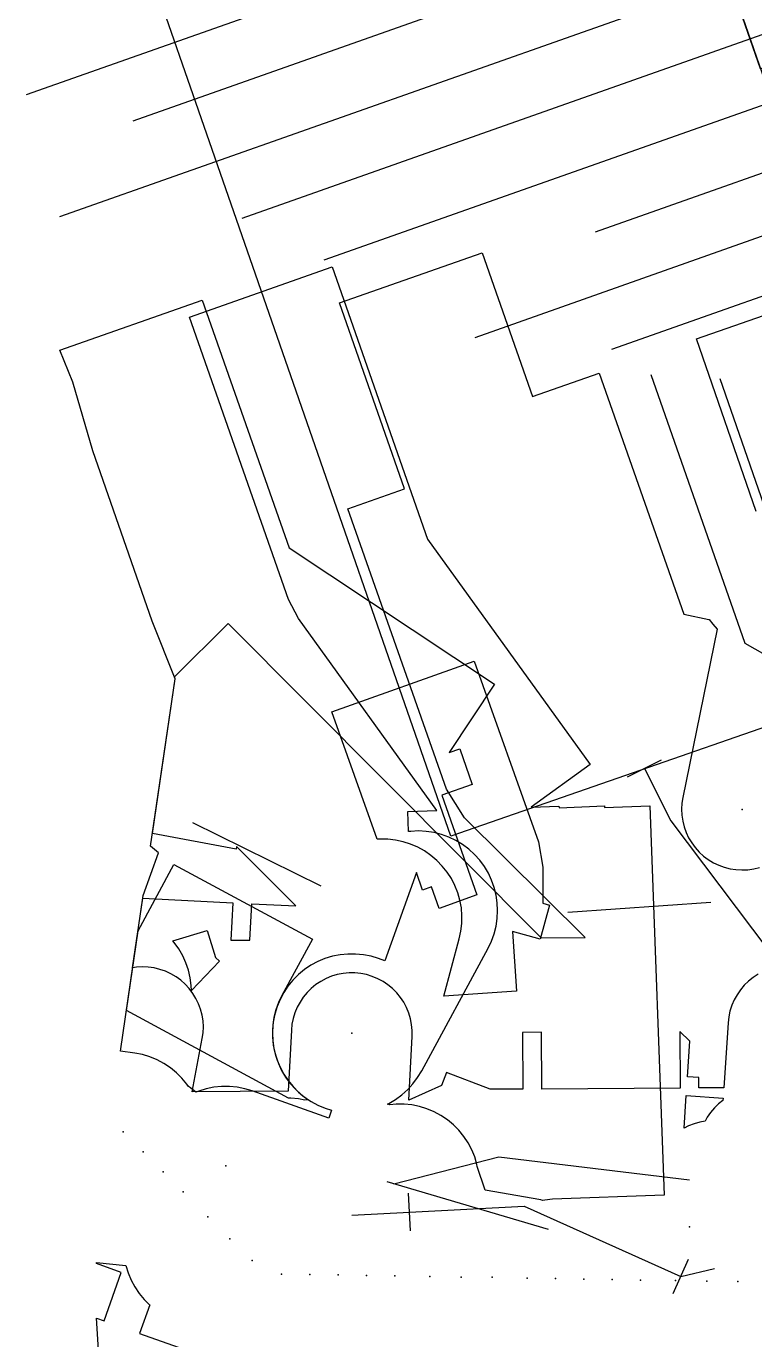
# Model space of a CAD drawing. Header units: metres. Extents: x 4550 to 4731, y 10605 to 11772.
# Drawn here: x 4624.37 to 4643.63, y 11501.1 to 11535.86 of the extents above; entities that cross this region are included whole.
import ezdxf

# ---------------------------------------------------------------- set-up
doc = ezdxf.new("R2010")
doc.units = ezdxf.units.M
for name, color, linetype in [('BOUNDARY', 7, 'Continuous'), ('BUILDING', 7, 'Continuous'), ('ELECTR_CABLE', 7, 'Continuous'), ('GAS', 7, 'Continuous'), ('HEAT', 7, 'Continuous'), ('LAMP', 7, 'Continuous'), ('SEWER', 7, 'Continuous'), ('SIDEWALK_PATH', 7, 'Continuous'), ('TREE', 7, 'Continuous'), ('WATER_PIPELINE', 7, 'Continuous')]:
    doc.layers.add(name, color=color, linetype=linetype)

msp = doc.modelspace()

# ---------------------------------------------------------------- linework, layer by layer
at = {"layer": 'BOUNDARY'}
msp.add_lwpolyline([(4665.014, 11499.671), (4664.98, 11502.17), (4650.278, 11502.006), (4646.227, 11501.942), (4646.213, 11502.914), (4648.419, 11517.878), (4649.446, 11518.239), (4649.18, 11519.21), (4647.914, 11522.854), (4649.524, 11523.413), (4648.197, 11527.236), (4646.587, 11526.676), (4645.019, 11531.189), (4647.387, 11532.013), (4646.148, 11535.571), (4643.789, 11534.732), (4641.429, 11541.526)], dxfattribs=at)
at = {"layer": 'BUILDING'}
msp.add_lwpolyline([(4639.59, 11546.82), (4649.199, 11519.156), (4635.594, 11514.431), (4625.985, 11542.095)], close=True, dxfattribs=at)
at = {"layer": 'ELECTR_CABLE'}
for points in [[(4638.03, 11513.605), (4638.03, 11512.655), (4638.207, 11512.605), (4637.957, 11511.705), (4637.226, 11511.909), (4637.333, 11510.325), (4635.414, 11510.194), (4635.82, 11511.71), (4635.864, 11511.912), (4635.887, 11512.116), (4635.89, 11512.322), (4635.874, 11512.528), (4635.837, 11512.731), (4635.78, 11512.929), (4635.704, 11513.12), (4635.61, 11513.304), (4635.498, 11513.477), (4635.37, 11513.638), (4635.227, 11513.786), (4635.07, 11513.92), (4634.9, 11514.037), (4634.72, 11514.137), (4634.531, 11514.219), (4634.335, 11514.282), (4634.133, 11514.325), (4633.929, 11514.349), (4633.723, 11514.352), (4633.644, 11514.346), (4632.447, 11517.717), (4636.216, 11519.056), (4637.914, 11514.275)], [(4629.153, 11511.933), (4629.372, 11511.216), (4629.476, 11511.117), (4628.738, 11510.346), (4628.728, 11510.476), (4628.701, 11510.68), (4628.655, 11510.881), (4628.589, 11511.077), (4628.504, 11511.264), (4628.402, 11511.443), (4628.282, 11511.611), (4628.244, 11511.655)]]:
    msp.add_lwpolyline(points, close=True, dxfattribs=at)
for points in [[(4640.272, 11515.996), (4641.166, 11516.445)], [(4640.719, 11516.22), (4641.415, 11514.833), (4645.307, 11509.671)], [(4628.766, 11514.793), (4632.155, 11513.11)], [(4638.694, 11512.421), (4642.469, 11512.678)], [(4634.09, 11505.232), (4636.865, 11505.947), (4641.909, 11505.331)], [(4638.181, 11504.017), (4633.916, 11505.283)], [(4634.526, 11503.981), (4634.474, 11504.979)], [(4632.979, 11504.4), (4634.5, 11504.48)], [(4634.5, 11504.48), (4637.54, 11504.64), (4641.68, 11502.78)], [(4641.475, 11502.324), (4641.885, 11503.236)], [(4641.68, 11502.78), (4642.57, 11502.99)]]:
    msp.add_lwpolyline(points, dxfattribs=at)
at = {"layer": 'GAS'}
for points in [[(4643.725, 11510.773), (4643.593, 11510.688), (4643.47, 11510.591), (4643.357, 11510.482), (4643.256, 11510.362), (4643.166, 11510.233), (4643.09, 11510.096), (4643.027, 11509.952), (4642.979, 11509.802), (4642.946, 11509.649), (4642.928, 11509.493), (4642.814, 11507.769), (4642.159, 11507.766), (4642.157, 11508.041), (4641.856, 11508.061), (4641.918, 11509), (4641.653, 11509.262), (4641.649, 11509.262), (4641.659, 11507.762), (4638.002, 11507.738), (4637.992, 11509.238), (4637.492, 11509.235), (4637.502, 11507.735), (4636.634, 11507.73), (4635.481, 11508.173), (4635.348, 11507.827), (4634.488, 11507.446), (4634.575, 11509.13), (4634.575, 11509.287), (4634.56, 11509.443), (4634.53, 11509.597), (4634.485, 11509.748), (4634.425, 11509.893), (4634.352, 11510.032), (4634.265, 11510.162), (4634.165, 11510.284), (4634.055, 11510.395), (4633.934, 11510.495), (4633.803, 11510.583), (4633.665, 11510.657), (4633.52, 11510.718), (4633.37, 11510.764), (4633.216, 11510.795), (4633.06, 11510.81), (4632.903, 11510.811), (4632.746, 11510.796), (4632.592, 11510.766), (4632.442, 11510.72), (4632.297, 11510.661), (4632.158, 11510.587), (4632.027, 11510.5), (4631.906, 11510.401), (4631.794, 11510.29), (4631.695, 11510.169), (4631.607, 11510.039), (4631.533, 11509.9), (4631.472, 11509.755), (4631.426, 11509.605), (4631.395, 11509.451), (4631.379, 11509.295), (4631.296, 11507.685), (4628.757, 11507.665), (4629.023, 11509.071), (4629.045, 11509.226), (4629.051, 11509.383), (4629.042, 11509.54), (4629.018, 11509.695), (4628.978, 11509.847), (4628.924, 11509.994), (4628.855, 11510.136), (4628.773, 11510.269), (4628.679, 11510.395), (4628.572, 11510.51), (4628.455, 11510.614), (4628.328, 11510.707), (4628.192, 11510.786), (4628.05, 11510.852), (4627.901, 11510.904), (4627.749, 11510.94), (4627.593, 11510.962), (4627.436, 11510.968), (4627.28, 11510.959), (4627.181, 11510.943), (4627.453, 11512.789), (4629.83, 11512.667), (4629.779, 11511.673), (4630.279, 11511.677), (4630.329, 11512.642), (4631.499, 11512.582), (4629.931, 11514.157), (4629.917, 11514.085), (4627.705, 11514.5), (4628.308, 11518.591), (4628.286, 11518.645), (4629.704, 11520.056), (4637.981, 11511.738), (4639.149, 11511.746), (4635.957, 11514.912), (4635.478, 11515.67), (4632.874, 11523.091), (4634.375, 11523.618), (4632.648, 11528.54), (4636.422, 11529.864), (4637.756, 11526.062), (4639.523, 11526.682), (4641.763, 11520.298), (4642.422, 11520.163), (4642.426, 11520.158), (4642.525, 11520.037), (4642.642, 11519.908), (4641.733, 11515.453), (4641.71, 11515.298), (4641.701, 11515.141), (4641.708, 11514.984), (4641.73, 11514.829), (4641.768, 11514.676), (4641.82, 11514.528), (4641.886, 11514.386), (4641.967, 11514.251), (4642.059, 11514.124), (4642.164, 11514.008), (4642.28, 11513.902), (4642.406, 11513.807), (4642.54, 11513.726), (4642.682, 11513.658), (4642.829, 11513.605), (4642.981, 11513.566), (4643.137, 11513.542), (4643.293, 11513.534), (4643.45, 11513.54), (4643.606, 11513.563), (4643.758, 11513.6)], [(4643.676, 11523.017), (4642.09, 11527.585), (4645.868, 11528.898)]]:
    msp.add_lwpolyline(points, dxfattribs=at)
msp.add_lwpolyline([(4641.823, 11507.562), (4642.796, 11507.497), (4642.792, 11507.436), (4642.679, 11507.346), (4642.566, 11507.237), (4642.465, 11507.118), (4642.375, 11506.989), (4642.319, 11506.888), (4642.179, 11506.862), (4642.028, 11506.819), (4641.882, 11506.762), (4641.766, 11506.702)], close=True, dxfattribs=at)
at = {"layer": 'HEAT'}
for points in [[(4655.195, 11540.969), (4641.612, 11540.134), (4624.367, 11534.04)], [(4655.24, 11538.497), (4642.094, 11538.618), (4627.184, 11533.349)], [(4655.31, 11535.821), (4642.748, 11536.998), (4625.245, 11530.813)], [(4655.381, 11533.144), (4644.574, 11535.895), (4630.071, 11530.77)], [(4658.17, 11525.179), (4646.95, 11533.07), (4639.415, 11530.407)], [(4659.558, 11523.621), (4648.534, 11531.967), (4636.227, 11527.618)]]:
    msp.add_lwpolyline(points, dxfattribs=at)
for points in [[(4634.46, 11515.078), (4635.228, 11515.106), (4631.569, 11520.188), (4631.304, 11520.694), (4628.683, 11528.164), (4632.458, 11529.489), (4634.983, 11522.291), (4639.282, 11516.321), (4637.724, 11515.199), (4638.457, 11515.226), (4638.459, 11515.182), (4639.658, 11515.227), (4639.659, 11515.183), (4640.859, 11515.227), (4641.242, 11504.929), (4638.288, 11504.819), (4638.083, 11504.801), (4638.025, 11504.79), (4637.975, 11504.802), (4636.505, 11505.057), (4636.297, 11505.688), (4636.287, 11505.743), (4636.228, 11505.941), (4636.15, 11506.131), (4636.053, 11506.313), (4635.94, 11506.485), (4635.809, 11506.645), (4635.664, 11506.791), (4635.506, 11506.923), (4635.335, 11507.038), (4635.153, 11507.136), (4634.963, 11507.216), (4634.766, 11507.276), (4634.564, 11507.317), (4634.359, 11507.338), (4634.153, 11507.339), (4633.983, 11507.323), (4633.917, 11507.337), (4633.96, 11507.356), (4634.137, 11507.462), (4634.303, 11507.584), (4634.456, 11507.722), (4634.595, 11507.874), (4634.719, 11508.039), (4634.825, 11508.215), (4636.581, 11511.468), (4636.67, 11511.654), (4636.74, 11511.848), (4636.791, 11512.047), (4636.822, 11512.251), (4636.833, 11512.457), (4636.824, 11512.663), (4636.794, 11512.867), (4636.745, 11513.067), (4636.676, 11513.261), (4636.589, 11513.448), (4636.484, 11513.625), (4636.362, 11513.791), (4636.224, 11513.944), (4636.072, 11514.083), (4635.907, 11514.207), (4635.73, 11514.313), (4635.544, 11514.402), (4635.351, 11514.472), (4635.151, 11514.523), (4634.947, 11514.554), (4634.741, 11514.565), (4634.535, 11514.556), (4634.48, 11514.548)], [(4627.014, 11509.814), (4627.324, 11511.92), (4628.274, 11513.679), (4631.935, 11511.703), (4631.129, 11510.21), (4631.04, 11510.024), (4630.97, 11509.83), (4630.919, 11509.631), (4630.888, 11509.427), (4630.877, 11509.221), (4630.886, 11509.015), (4630.916, 11508.811), (4630.965, 11508.611), (4631.034, 11508.417), (4631.121, 11508.23), (4631.226, 11508.053), (4631.348, 11507.887), (4631.486, 11507.734), (4631.638, 11507.595), (4631.803, 11507.471), (4631.835, 11507.452), (4631.738, 11507.443), (4631.57, 11507.477), (4631.365, 11507.498), (4631.304, 11507.498)]]:
    msp.add_lwpolyline(points, close=True, dxfattribs=at)
at = {"layer": 'LAMP'}
msp.add_point((4641.91, 11504.092), dxfattribs=at)
at = {"layer": 'SEWER'}
for points in [[(4652.954, 11525.83), (4646.939, 11529.811), (4639.843, 11527.304)], [(4654.474, 11513.234), (4643.385, 11519.53), (4640.893, 11526.631)], [(4658.821, 11512.998), (4645.19, 11519.416), (4642.72, 11526.525)]]:
    msp.add_lwpolyline(points, dxfattribs=at)
at = {"layer": 'SIDEWALK_PATH'}
for points in [[(4641.429, 11541.526), (4643.789, 11534.732)], [(4643.789, 11534.732), (4642.237, 11539.199)]]:
    msp.add_lwpolyline(points, dxfattribs=at)
at = {"layer": 'TREE'}
for p in [(4643.301, 11515.133), (4632.977, 11509.213), (4626.929, 11506.609), (4627.459, 11506.078), (4627.988, 11505.547), (4629.641, 11505.709), (4628.517, 11505.015), (4629.17, 11504.36), (4629.752, 11503.775), (4630.341, 11503.197), (4631.118, 11502.842), (4631.867, 11502.829), (4632.617, 11502.817), (4633.367, 11502.804), (4634.117, 11502.792), (4635.042, 11502.776), (4635.867, 11502.762), (4636.692, 11502.757), (4637.617, 11502.733), (4638.367, 11502.72), (4639.116, 11502.708), (4639.866, 11502.695), (4640.616, 11502.682), (4641.541, 11502.667), (4642.366, 11502.653), (4643.191, 11502.648)]:
    msp.add_point(p, dxfattribs=at)
at = {"layer": 'WATER_PIPELINE'}
msp.add_lwpolyline([(4662.808, 11527.25), (4646.055, 11534.551), (4632.236, 11529.668)], dxfattribs=at)
for points in [[(4627.463, 11512.86), (4627.865, 11513.987), (4627.655, 11514.164), (4628.308, 11518.591), (4627.693, 11520.116), (4626.126, 11524.628), (4625.595, 11526.439), (4625.251, 11527.29), (4629.017, 11528.611), (4631.316, 11522.058), (4636.751, 11518.448), (4635.548, 11516.638), (4635.83, 11516.737), (4636.162, 11515.796), (4635.358, 11515.513), (4636.288, 11512.872), (4635.285, 11512.518), (4635.085, 11513.084), (4634.849, 11513.001), (4634.686, 11513.464), (4633.854, 11511.129), (4633.683, 11511.19), (4633.485, 11511.25), (4633.283, 11511.29), (4633.078, 11511.31), (4632.872, 11511.31), (4632.667, 11511.289), (4632.465, 11511.249), (4632.268, 11511.189), (4632.077, 11511.11), (4631.896, 11511.013), (4631.725, 11510.898), (4631.565, 11510.767), (4631.42, 11510.621), (4631.289, 11510.462), (4631.175, 11510.29), (4631.078, 11510.108), (4630.999, 11509.918), (4630.94, 11509.721), (4630.9, 11509.519), (4630.88, 11509.313), (4630.88, 11509.107), (4630.9, 11508.902), (4630.941, 11508.7), (4631.001, 11508.503), (4631.08, 11508.313), (4631.177, 11508.131), (4631.292, 11507.96), (4631.423, 11507.801), (4631.568, 11507.655), (4631.728, 11507.525), (4631.899, 11507.41), (4632.081, 11507.313), (4632.272, 11507.235), (4632.443, 11507.174), (4632.368, 11506.965), (4630.346, 11507.686), (4630.148, 11507.746), (4629.946, 11507.786), (4629.741, 11507.806), (4629.535, 11507.806), (4629.33, 11507.785), (4629.128, 11507.745), (4628.931, 11507.685), (4628.849, 11507.651), (4628.709, 11507.766), (4628.655, 11507.802), (4628.615, 11507.862), (4628.484, 11508.021), (4628.338, 11508.167), (4628.179, 11508.297), (4628.007, 11508.412), (4627.825, 11508.509), (4627.635, 11508.587), (4627.438, 11508.647), (4627.235, 11508.687), (4626.856, 11508.743)], [(4626.881, 11502.886), (4626.227, 11503.119), (4626.228, 11503.149), (4627.004, 11503.066), (4627.062, 11502.873), (4627.141, 11502.683), (4627.238, 11502.501), (4627.353, 11502.33), (4627.484, 11502.171), (4627.63, 11502.025), (4627.633, 11502.023), (4627.365, 11501.272), (4629.437, 11500.533), (4629.389, 11500.399), (4629.954, 11500.197), (4629.253, 11498.233), (4626.616, 11499.174), (4626.515, 11498.89), (4626.482, 11498.902), (4626.351, 11499.712), (4626.228, 11501.675), (4626.228, 11501.678), (4626.425, 11501.608)]]:
    msp.add_lwpolyline(points, close=True, dxfattribs=at)

doc.saveas('drawing.dxf')
